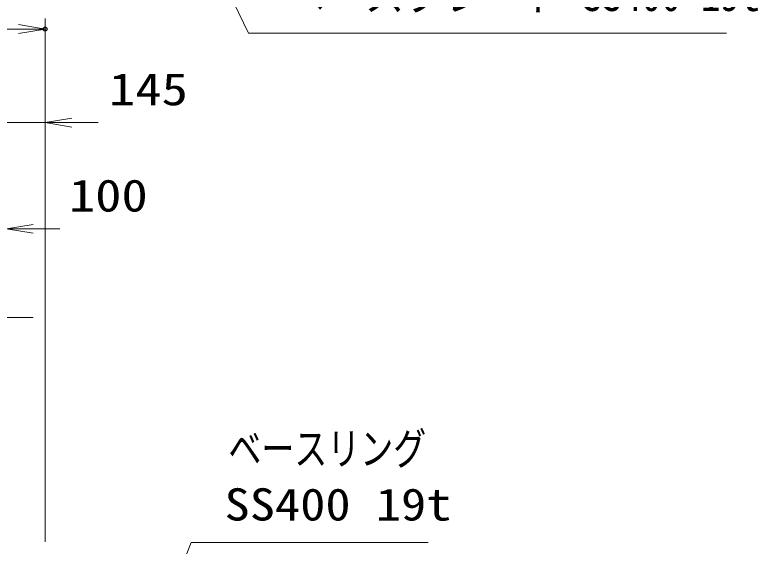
# Model space of a CAD drawing. Units: millimetres at full size. Extents: x -11880 to 11880, y -8400 to 8400.
# Drawn here: x 3777 to 6573, y 830 to 2831 of the extents above; entities that cross this region are included whole.
import ezdxf
from ezdxf.enums import TextEntityAlignment as Align

# ---------------------------------------------------------------- set-up
doc = ezdxf.new("R2010")
doc.units = ezdxf.units.MM
doc.header["$LTSCALE"] = 30
doc.header["$PDMODE"] = 32
doc.header["$PDSIZE"] = 15
doc.layers.add('0-2_0', color=7, linetype='Continuous', lineweight=18)
doc.layers.add('0-3_寸法線', color=4, linetype='Continuous', lineweight=18)
doc.layers.add('0-4_Defpoints', color=7, linetype='Continuous')
doc.styles.add('ＭＳ ゴシック', font='')
doc.styles.get('ＭＳ ゴシック').set_extended_font_data('MS Gothic')

# ---------------------------------------------------------------- blocks, each defined once
blk = doc.blocks.new('_Open')
at = {"layer": '0-2_0', "color": 4}
blk.add_line((-30, 5), (0, 0), dxfattribs=at)
blk.add_lwpolyline([(-30, -5), (0, 0), (-30, 0)], dxfattribs=at)
blk = doc.blocks.new('S216')
at = {"layer": '0-3_寸法線'}
for points in [[(8343271.8, 87899547.9), (8289305.4, 87899547.9), (8270521.6, 87938454.9), (8269217.3, 87941156.5)], [(8270971.8, 87938672.2), (8269217.3, 87941156.5), (8270071.3, 87938237.5)]]:
    blk.add_lwpolyline(points, dxfattribs=at)
at = {"layer": '0-3_寸法線', "color": 254, "style": 'ＭＳ ゴシック', "width": 0.9}
blk.add_text('ベースプレート SS400 19t', height=3637, dxfattribs=at).set_placement((8293505.4, 87900948.4), align=Align.BOTTOM_LEFT)
blk = doc.blocks.new('S218')
at = {"layer": '0-3_寸法線'}
for points in [[(8309594.6, 87842010.1), (8282844.2, 87842010.1), (8268246.7, 87804980), (8267146.4, 87802189.1)], [(8267781.5, 87805163.4), (8267146.4, 87802189.1), (8268711.8, 87804796.7)]]:
    blk.add_lwpolyline(points, dxfattribs=at)
at = {"layer": '0-3_寸法線', "color": 254, "style": 'ＭＳ ゴシック'}
for s, width, p in [('ベースリング', 0.75, (8287044.2, 87849710.6)), ('SS400 19t', 1.15, (8286612.2, 87843410.6))]:
    blk.add_text(s, height=3637, dxfattribs=dict(at, width=width)).set_placement(p, align=Align.BOTTOM_LEFT)

msp = doc.modelspace()

# ---------------------------------------------------------------- linework, layer by layer
at = {"layer": '0-3_寸法線'}
for p, q in [((3890.54, 846.74), (3890.54, 2817.01)), ((-2414.46, 2777.01), (3890.54, 2777.01)), ((3890.54, 846.74), (3890.54, 2465)), ((3890.54, 2425), (3745.54, 2425)), ((3990.54, 2425), (4090.54, 2425)), ((3845.54, 2025), (3945.54, 2025)), ((3745.54, 1691.19), (3845.54, 1691.19))]:
    msp.add_line(p, q, dxfattribs=at)
at = {"layer": '0-4_Defpoints'}
msp.add_point((3890.54, 2777.01), dxfattribs=at)

# ---------------------------------------------------------------- block references
at = {"layer": '0-3_寸法線'}
for name, p, xscale, yscale in [('S216', (-271654.79, -2927222.78), 0.03333333, 0.03333333), ('_Open', (3890.54, 2777.01), 3.333333, 3.333333), ('S218', (-271654.79, -2927222.78), 0.03333333, 0.03333333)]:
    msp.add_blockref(name, p, dxfattribs=dict(at, xscale=xscale, yscale=yscale))
at = {"layer": '0-3_寸法線', "xscale": 3.333333, "yscale": 3.333333, "rotation": 180}
for p in [(3890.54, 2425), (3745.54, 2025)]:
    msp.add_blockref('_Open', p, dxfattribs=at)

# ---------------------------------------------------------------- texts
at = {"layer": '0-3_寸法線', "color": 254, "style": 'ＭＳ ゴシック', "width": 1.2}
for s, p in [('145', (4130.87, 2453.69)), ('100', (3979.94, 2053.69))]:
    msp.add_text(s, height=121.2, dxfattribs=at).set_placement(p, align=Align.BOTTOM_LEFT)

doc.saveas('drawing.dxf')
